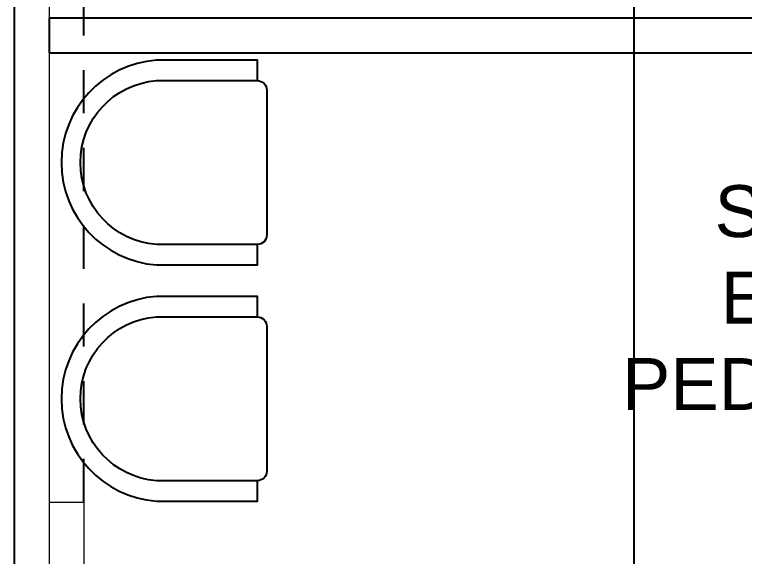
# Model space of a CAD drawing. Header units: metres. Extents: x -22 to 564, y 0 to 143.
# Drawn here: x 19.435 to 21.545, y 50.118 to 51.686 of the extents above; entities that cross this region are included whole.
import ezdxf
from ezdxf.xclip import XClip

# ---------------------------------------------------------------- set-up
doc = ezdxf.new("R2010")
doc.units = ezdxf.units.M
doc.header["$XCLIPFRAME"] = 2
doc.linetypes.add('XREF PB NEURO-ONCOLOGIA$0$CONJUNTO TLAHUAC$0$HIDDEN2', pattern=[0.1875, 0.125, -0.0625])
for name, color, linetype in [('TEXTO', 7, 'Continuous'), ('XREF  PB CONJ$0$PARQUE', 251, 'Continuous'), ('XREF  PB CONJ$0$REFERENCIA COLUMNAS NEURO', 7, 'Continuous'), ('XREF PB NEURO-ONCOLOGIA$0$MOBILIARIO', 161, 'Continuous'), ('XREF PB NEURO-ONCOLOGIA$0$MUROS BAJOS', 2, 'Continuous'), ('XREF PB NEURO-ONCOLOGIA$0$NOVIDESA', 11, 'Continuous'), ('XREF PB NEURO-ONCOLOGIA$0$PROYECCIÓN', 8, 'XREF PB NEURO-ONCOLOGIA$0$CONJUNTO TLAHUAC$0$HIDDEN2')]:
    doc.layers.add(name, color=color, linetype=linetype)
doc.layers.add('XREF PB NEURO-ONCOLOGIA$0$MUROS DE TABLAROCA', color=150, linetype='Continuous', lineweight=13)
doc.styles.add('100 LOCALES 25', font='arial.ttf', dxfattribs={"height": 0.25})

# ---------------------------------------------------------------- blocks, each defined once
blk = doc.blocks.new('XREF PB NEURO-ONCOLOGIA$0$Ref Arq Nivel 2$0$Silla 2')
blk.add_lwpolyline([(-0.2154, -0.025, -0.414214), (-0.1904, 0), (0.1904, 0, -0.414214), (0.2154, -0.025)], format="xyb")
blk.add_lwpolyline([(-0.2154, -0.29), (-0.2154, -0.025), (-0.2692, -0.025), (-0.2692, -0.29, 0.928571), (0.2692, -0.29), (0.2692, -0.025), (0.2154, -0.025), (0.2154, -0.29, -0.928571)], format="xyb", close=True)
blk = doc.blocks.new('XREF PB NEURO-ONCOLOGIA')
at = {"layer": 'XREF PB NEURO-ONCOLOGIA$0$MUROS BAJOS', "elevation": 0}
blk.add_lwpolyline([(18.1017, 25.9661), (18.1017, 23.1762), (18.2017, 23.1762), (18.2018, 25.9661)], close=True, dxfattribs=at)
at = {"layer": 'XREF PB NEURO-ONCOLOGIA$0$MUROS DE TABLAROCA'}
for p, q in [((16.8017, 25.9662, 0), (16.8017, 25.8662)), ((16.8017, 25.8662), (16.0017, 25.8662))]:
    blk.add_line(p, q, dxfattribs=at)
at = {"layer": 'XREF PB NEURO-ONCOLOGIA$0$MUROS DE TABLAROCA', "elevation": 0}
blk.add_lwpolyline([(21.3017, 25.966), (16.2017, 25.9662), (16.2017, 26.0662), (21.3017, 26.0662)], close=True, dxfattribs=at)
at = {"layer": 'XREF PB NEURO-ONCOLOGIA$0$NOVIDESA', "elevation": 0}
blk.add_lwpolyline([(16.2017, 26.0662), (21.5017, 26.0662), (21.5017, 21.8762)], dxfattribs=at)
at = {"layer": 'XREF PB NEURO-ONCOLOGIA$0$PROYECCIÓN'}
blk.add_line((16.8017, 25.8662), (20.4017, 25.8662), dxfattribs=at)
at = {"layer": 'XREF PB NEURO-ONCOLOGIA$0$MOBILIARIO', "xscale": 1.099999999999994, "yscale": 1.099999999999994, "zscale": 1.099999999999994, "rotation": 180}
for p in [(17.1008, 25.3369, 0), (17.7842, 25.3369, 0)]:
    blk.add_blockref('XREF PB NEURO-ONCOLOGIA$0$Ref Arq Nivel 2$0$Silla 2', p, dxfattribs=at)
blk = doc.blocks.new('XREF  PB CONJ$0$A$C7782c7fa')
blk.add_lwpolyline([(3.8764, 6.3072), (21.2545, 18.5368), (6.1071, 40.0612), (1.7728, 37.011), (-12.4999, 57.2923), (-25.5437, 48.1129)], close=True)
blk = doc.blocks.new('XREF  PB CONJ')
at = {"layer": 'XREF  PB CONJ$0$PARQUE', "true_color": 0x136734}
h = blk.add_hatch(dxfattribs=at)
h.set_pattern_fill('CROSS', color=116, scale=0.02, angle=90)
edge = h.paths.add_edge_path()
edge.add_line((3.5883, 104.6056), (1.6936, 104.3684))
edge.add_line((1.6936, 104.3684), (2.4784, 17.6083))
edge.add_line((2.4784, 17.6083), (97.731, 17.9336))
edge.add_arc((97.7247, 19.237), 1.3034, 270.2752, 363.1006)
edge.add_line((99.0262, 19.3075), (96.4762, 19.3078))
edge.add_line((96.4762, 19.3078), (96.602, 20.224))
edge.add_line((96.602, 20.224), (62.4128, 20.224))
edge.add_arc((58.6329, 24.6535), 5.8231, 229.52466, 310.47534, ccw=False)
edge.add_line((54.8531, 20.224), (26.2527, 20.2188))
edge.add_line((26.2527, 20.2188), (4.2837, 20.0304))
edge.add_line((4.2837, 20.0304), (4.055, 46.6913))
edge.add_line((4.055, 46.6913), (2.3881, 46.6912))
edge.add_line((2.3881, 46.6912), (2.3881, 54.8033))
edge.add_line((2.3881, 54.8033), (3.9854, 54.8034))
edge.add_line((3.9854, 54.8034), (3.7464, 82.6679))
edge.add_line((3.7464, 82.6679), (3.6185, 95.2556))
edge.add_line((3.6185, 95.2556), (3.5883, 104.6056))
at = {"layer": 'XREF  PB CONJ$0$REFERENCIA COLUMNAS NEURO', "color": 1, "lineweight": 5, "rotation": 325.356105481422}
blk.add_blockref('XREF  PB CONJ$0$A$C7782c7fa', (-2.1343, 17.408), dxfattribs=at)

msp = doc.modelspace()

# ---------------------------------------------------------------- block references
at = {"rotation": 90}
msp.add_blockref('XREF PB NEURO-ONCOLOGIA', (45.501, 33.4734), dxfattribs=at)

# ---------------------------------------------------------------- next in the draw order: texts
at = {"layer": 'TEXTO', "insert": (21.0634, 51.1921, 0.0049), "char_height": 0.15, "width": 1.674895, "attachment_point": 1, "style": '100 LOCALES 25'}
msp.add_mtext('\\pxqc;SALA DE ESPERA PEDIATRICOS', dxfattribs=at)

# ---------------------------------------------------------------- next in the draw order: block references
ref = msp.add_blockref('XREF  PB CONJ', (67.8976, 28.71, 0), dxfattribs=dict(rotation=89.50849308405942))
XClip(ref).set_block_clipping_path([(-2.936402334, 82.9334608569), (21.1250270707, 82.9334608569), (21.1250270707, 49.0397586863), (26.6296707885, 49.0397586863), (26.6284018429, 17.4712422498), (-2.8531787476, 17.4341989701)])

doc.saveas('drawing.dxf')
